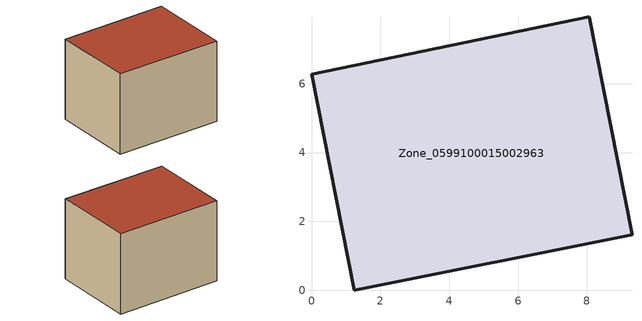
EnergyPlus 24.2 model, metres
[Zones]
Zone_0599100015002963
 floor ground (C_G): 8.06,7.95 9.31,1.62 1.24,0 0,6.27 z1.02
 wall outside (C_F): 1.24,0 9.31,1.62 8.06,7.95 0,6.27 1.24,0 z1.02:7.24
 roof outside (C_R): 9.31,1.62 8.06,7.95 0,6.27 1.24,0 z7.24
[BUILDING]
Pand.0599100015002963: North Axis=0; Terrain=City; Loads Convergence Tolerance Value=0.04; Temperature Convergence Tolerance Value=0.4; Solar Distribution=FullExterior; Maximum Number of Warmup Days=25; Minimum Number of Warmup Days=1
[Site:Location]
Rotterdam.The.Hague.AP_ZH_NLD Design_Conditions: Latitude=51.96; Longitude=4.45; Time Zone=1; Elevation=-4.5
[SITE:GROUNDTEMPERATURE:BUILDINGSURFACE]
18, 18, 18, 18, 18, 18, 18, 18, 18, 18, 18, 18
[MATERIAL] Thermal Absorptance=0.9; Solar Absorptance=0.7; Visible Absorptance=0.7
Name | Roughness | Thickness | Conductivity | Density | Specific Heat
G.TI.1946-1964 | MediumSmooth | 0.15 | 1 | 540 | 1210
F.TI.1946-1964 | Rough | 0.3 | 0.857143 | 1920 | 840
R.TI.1946-1964 | MediumRough | 0.2 | 0.277778 | 1500 | 1000
[CONSTRUCTION]
C_G: G.TI.1946-1964
C_F: F.TI.1946-1964
C_R: R.TI.1946-1964
[ZONE]
Zone_0599100015002963: Type=1; Multiplier=1; Ceiling Height=Autocalculate; Volume=Autocalculate; Floor Area=autocalculate; Part of Total Floor Area=Yes
[ZONEINFILTRATION:DESIGNFLOWRATE]
Infil_Zone_0599100015002963: Zone or ZoneList or Space or SpaceList=Zone_0599100015002963; Schedule=AlwaysOn; Design Flow Rate Calculation Method=Flow/Area; Flow Rate per Floor Area=0.003; Constant Term Coefficient=1; Temperature Term Coefficient=0; Velocity Term Coefficient=0; Velocity Squared Term Coefficient=0
[HVACTEMPLATE:ZONE:IDEALLOADSAIRSYSTEM]
Zone_0599100015002963: Maximum Heating Supply Air Temperature=50; Minimum Cooling Supply Air Temperature=13; Maximum Heating Supply Air Humidity Ratio=0.0156; Minimum Cooling Supply Air Humidity Ratio=0.0077; Heating Limit=NoLimit; Cooling Limit=NoLimit; Dehumidification Control Type=ConstantSensibleHeatRatio; Cooling Sensible Heat Ratio=0.7; Dehumidification Setpoint=60; Humidification Control Type=None; Humidification Setpoint=30; Outdoor Air Method=None; Outdoor Air Flow Rate per Person=0.00944; Outdoor Air Flow Rate per Zone Floor Area=0; Outdoor Air Flow Rate per Zone=0; Demand Controlled Ventilation Type=None; Outdoor Air Economizer Type=NoEconomizer; Heat Recovery Type=None; Sensible Heat Recovery Effectiveness=0.7; Latent Heat Recovery Effectiveness=0.65
[ZONECONTROL:THERMOSTAT]
ThermostatControl_Zone_0599100015002963: Zone or ZoneList=Zone_0599100015002963; Control Type Schedule=DualSetpointControlType; Control 1=Thermostat_Zone_0599100015002963; Temperature Difference Between Cutout And Setpoint=0
[THERMOSTATSETPOINT:DUALSETPOINT]
Thermostat_Zone_0599100015002963: Heating Setpoint Temperature Schedule=HeatingSetpoint_Zone_0599100015002963; Cooling Setpoint Temperature Schedule=CoolingSetpoint_Zone_0599100015002963
[SCHEDULE:COMPACT]
HeatingSetpoint_Zone_0599100015002963: Through: 12/31, For: AllDays, Until: 24:00, 21
CoolingSetpoint_Zone_0599100015002963: Through: 12/31, For: AllDays, Until: 24:00, 24
DualSetpointControlType: Through: 12/31, For: AllDays, Until: 24:00, 4
AlwaysOn: Through: 12/31, For: AllDays, Until: 24:00, 1
